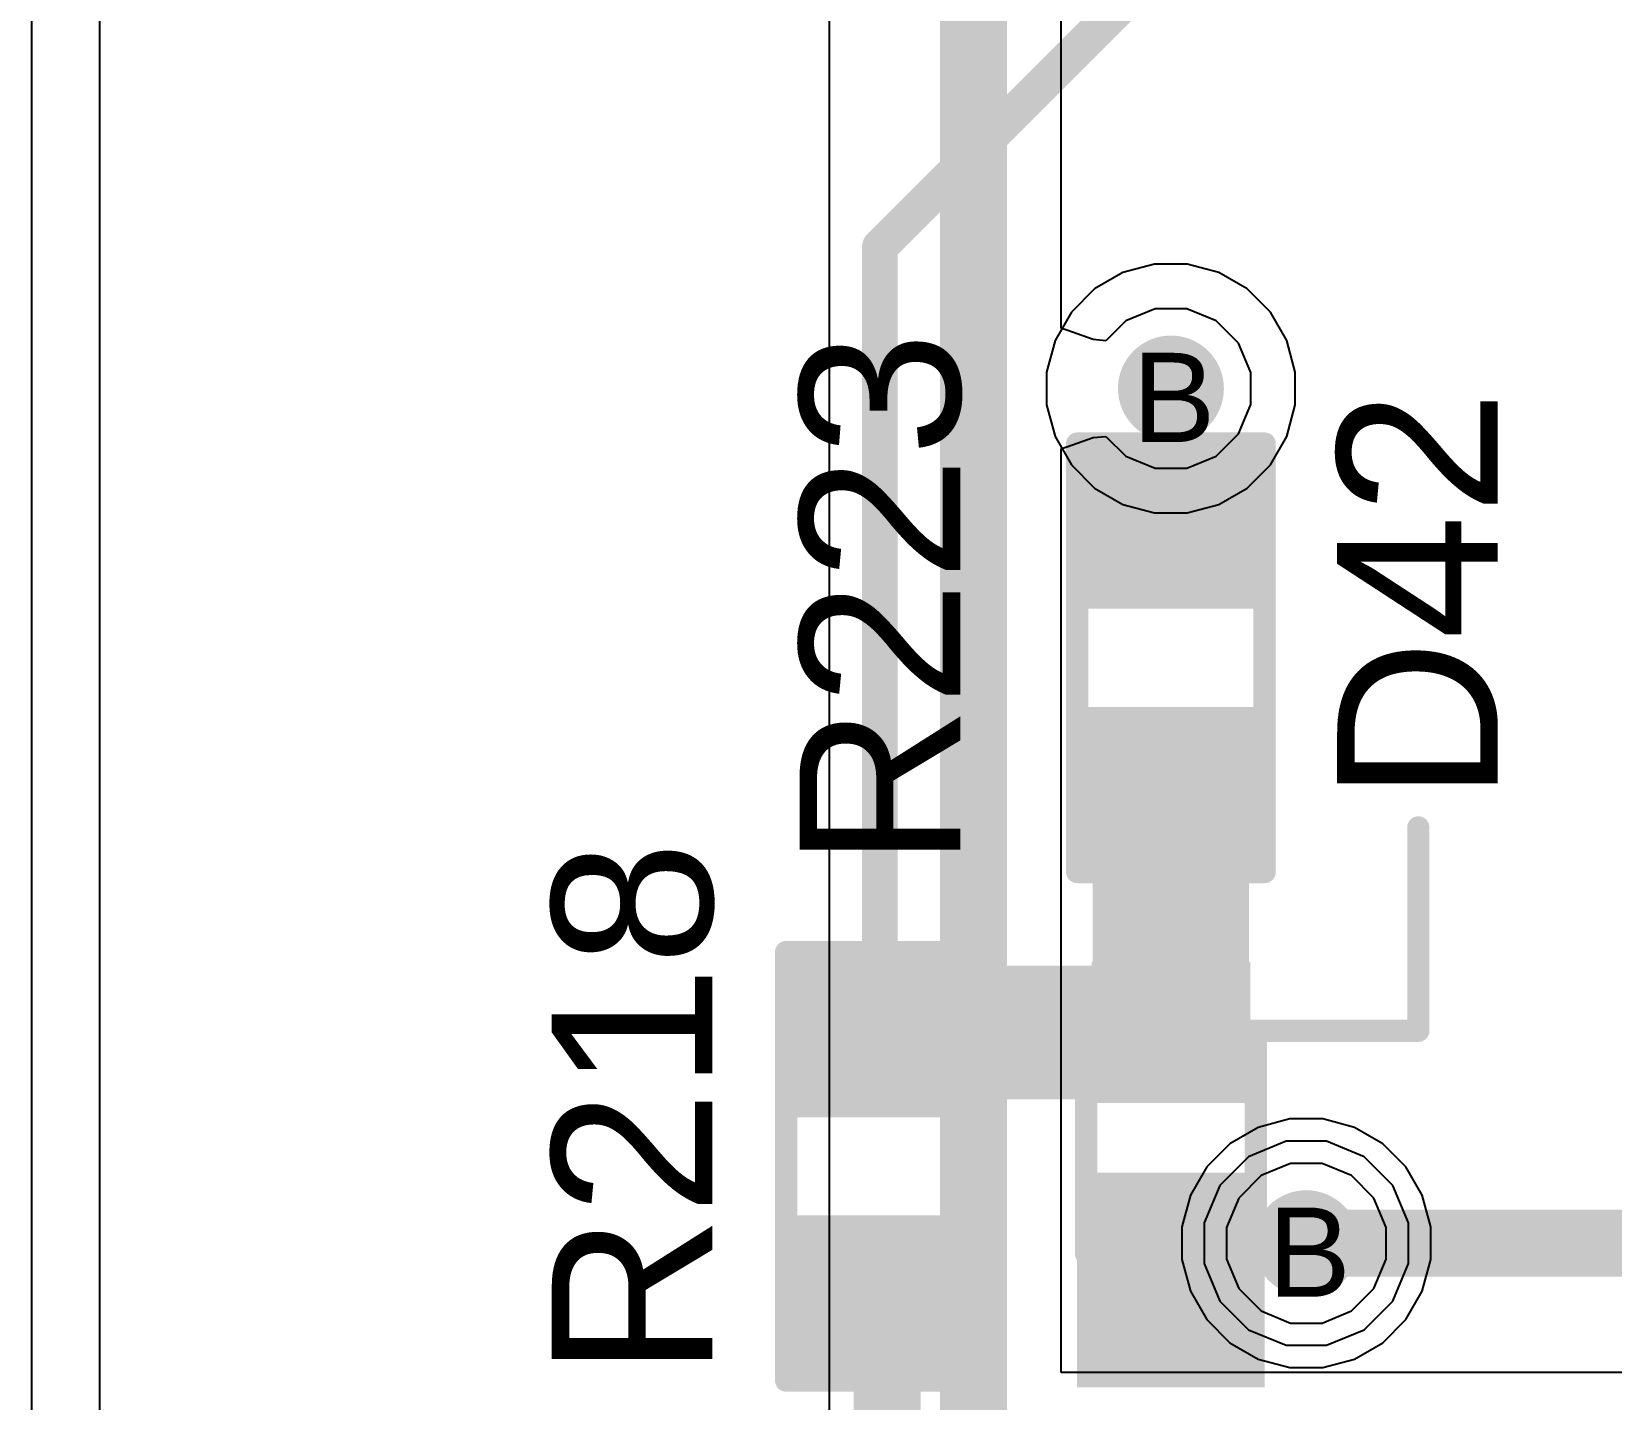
# Model space of a CAD drawing. Header units: inches. Extents: x 0 to 5379, y 0 to 5429.
# Drawn here: x 182.71 to 191.71, y 81.56 to 89.35 of the extents above; entities that cross this region are included whole.
import ezdxf

# ---------------------------------------------------------------- set-up
doc = ezdxf.new("R2010")
doc.units = ezdxf.units.IN
for name, color, linetype in [('Bottom Layer', 5, 'Continuous'), ('Bottom Solder', 6, 'Continuous'), ('Drill Drawing', 1, 'Continuous'), ('GND01', 16, 'Continuous'), ('GND02', 76, 'Continuous'), ('PWR', 156, 'Continuous'), ('SIG 01', 90, 'Continuous'), ('Top Layer', 1, 'Continuous'), ('Top Overlay', 2, 'Continuous'), ('Top Paste', 8, 'Continuous'), ('Top Solder', 216, 'Continuous'), ('Via Holes', 16, 'Continuous')]:
    doc.layers.add(name, color=color, linetype=linetype)
doc.styles.add('Arial', font='', dxfattribs={"height": 0.2})
doc.styles.get('Arial').set_extended_font_data('Arial')

# ---------------------------------------------------------------- blocks, each defined once
blk = doc.blocks.new('R___0603_546')
at = {"layer": 'Top Layer'}
for points in [[(-0.381, 0.4445), (-0.381, -0.4445), (-1.143, -0.4445), (-1.143, 0.4445)], [(1.143, 0.4445), (1.143, -0.4445), (0.381, -0.4445), (0.381, 0.4445)]]:
    blk.add_hatch(color=1, dxfattribs=at).paths.add_polyline_path(points)
at = {"layer": 'Top Paste'}
for points in [[(-0.381, 0.4445), (-0.381, -0.4445), (-1.143, -0.4445), (-1.143, 0.4445)], [(1.143, 0.4445), (1.143, -0.4445), (0.381, -0.4445), (0.381, 0.4445)]]:
    blk.add_hatch(color=8, dxfattribs=at).paths.add_polyline_path(points)
at = {"layer": 'Top Solder'}
for points in [[(-0.2794, 0.5461), (-0.2794, -0.5461), (-1.2446, -0.5461), (-1.2446, 0.5461)], [(1.2446, 0.5461), (1.2446, -0.5461), (0.2794, -0.5461), (0.2794, 0.5461)]]:
    blk.add_hatch(color=216, dxfattribs=at).paths.add_polyline_path(points)
at = {"layer": 'Top Overlay'}
for points in [[(1.2192, 0.5334, 0.127, 0.127, 0), (-1.2192, 0.5334, 0.127, 0.127, 0)], [(-1.2192, -0.5334, 0.127, 0.127, 0), (-1.2192, 0.5334, 0.127, 0.127, 0)], [(1.2192, -0.5334, 0.127, 0.127, 0), (1.2192, 0.5334, 0.127, 0.127, 0)], [(1.2192, -0.5334, 0.127, 0.127, 0), (-1.2192, -0.5334, 0.127, 0.127, 0)]]:
    blk.add_lwpolyline(points, format="xyseb", dxfattribs=at)
for points in [[(-1.25095, 0.5334, 0.0635, 0.0635, 1), (-1.18745, 0.5334, 0.0635, 0.0635, 1)], [(-1.25095, 0.5334, 0.0635, 0.0635, 1), (-1.18745, 0.5334, 0.0635, 0.0635, 1)], [(1.18745, 0.5334, 0.0635, 0.0635, 1), (1.25095, 0.5334, 0.0635, 0.0635, 1)], [(1.18745, 0.5334, 0.0635, 0.0635, 1), (1.25095, 0.5334, 0.0635, 0.0635, 1)], [(-1.25095, -0.5334, 0.0635, 0.0635, 1), (-1.18745, -0.5334, 0.0635, 0.0635, 1)], [(-1.25095, -0.5334, 0.0635, 0.0635, 1), (-1.18745, -0.5334, 0.0635, 0.0635, 1)], [(1.18745, -0.5334, 0.0635, 0.0635, 1), (1.25095, -0.5334, 0.0635, 0.0635, 1)], [(1.18745, -0.5334, 0.0635, 0.0635, 1), (1.25095, -0.5334, 0.0635, 0.0635, 1)]]:
    blk.add_lwpolyline(points, format="xyseb", close=True, dxfattribs=at)
blk = doc.blocks.new('R___0603_551')
at = {"layer": 'Top Layer'}
for points in [[(-0.381, 0.4445), (-0.381, -0.4445), (-1.143, -0.4445), (-1.143, 0.4445)], [(1.143, 0.4445), (1.143, -0.4445), (0.381, -0.4445), (0.381, 0.4445)]]:
    blk.add_hatch(color=1, dxfattribs=at).paths.add_polyline_path(points)
at = {"layer": 'Top Paste'}
for points in [[(-0.381, 0.4445), (-0.381, -0.4445), (-1.143, -0.4445), (-1.143, 0.4445)], [(1.143, 0.4445), (1.143, -0.4445), (0.381, -0.4445), (0.381, 0.4445)]]:
    blk.add_hatch(color=8, dxfattribs=at).paths.add_polyline_path(points)
at = {"layer": 'Top Solder'}
for points in [[(-0.2794, 0.5461), (-0.2794, -0.5461), (-1.2446, -0.5461), (-1.2446, 0.5461)], [(1.2446, 0.5461), (1.2446, -0.5461), (0.2794, -0.5461), (0.2794, 0.5461)]]:
    blk.add_hatch(color=216, dxfattribs=at).paths.add_polyline_path(points)
at = {"layer": 'Top Overlay'}
for points in [[(-1.2192, 0.5334, 0.127, 0.127, 0), (1.2192, 0.5334, 0.127, 0.127, 0)], [(-1.2192, 0.5334, 0.127, 0.127, 0), (-1.2192, -0.5334, 0.127, 0.127, 0)], [(1.2192, 0.5334, 0.127, 0.127, 0), (1.2192, -0.5334, 0.127, 0.127, 0)], [(-1.2192, -0.5334, 0.127, 0.127, 0), (1.2192, -0.5334, 0.127, 0.127, 0)]]:
    blk.add_lwpolyline(points, format="xyseb", dxfattribs=at)
for points in [[(-1.25095, 0.5334, 0.0635, 0.0635, 1), (-1.18745, 0.5334, 0.0635, 0.0635, 1)], [(-1.25095, 0.5334, 0.0635, 0.0635, 1), (-1.18745, 0.5334, 0.0635, 0.0635, 1)], [(1.18745, 0.5334, 0.0635, 0.0635, 1), (1.25095, 0.5334, 0.0635, 0.0635, 1)], [(1.18745, 0.5334, 0.0635, 0.0635, 1), (1.25095, 0.5334, 0.0635, 0.0635, 1)], [(-1.25095, -0.5334, 0.0635, 0.0635, 1), (-1.18745, -0.5334, 0.0635, 0.0635, 1)], [(-1.25095, -0.5334, 0.0635, 0.0635, 1), (-1.18745, -0.5334, 0.0635, 0.0635, 1)], [(1.18745, -0.5334, 0.0635, 0.0635, 1), (1.25095, -0.5334, 0.0635, 0.0635, 1)], [(1.18745, -0.5334, 0.0635, 0.0635, 1), (1.25095, -0.5334, 0.0635, 0.0635, 1)]]:
    blk.add_lwpolyline(points, format="xyseb", close=True, dxfattribs=at)
blk = doc.blocks.new('SOD_523_894')
at = {"layer": 'Top Layer'}
for points in [[(-0.9, 0.35), (-0.3, 0.35), (-0.3, -0.35), (-0.9, -0.35)], [(0.3, 0.35), (0.9, 0.35), (0.9, -0.35), (0.3, -0.35)]]:
    blk.add_hatch(color=1, dxfattribs=at).paths.add_polyline_path(points)
at = {"layer": 'Top Overlay'}
for points in [[(0.6588, 0.3553), (1.4208, 0.3553), (1.4208, 0.5331), (0.6588, 0.5331)], [(0.9382, -0.3813), (1.4208, -0.3813), (1.4208, 0.3807), (0.9382, 0.3807)], [(0.6588, -0.5337), (1.4208, -0.5337), (1.4208, -0.3559), (0.6588, -0.3559)]]:
    blk.add_hatch(color=2, dxfattribs=at).paths.add_polyline_path(points)
at = {"layer": 'Top Paste'}
for points in [[(-0.9, 0.35), (-0.3, 0.35), (-0.3, -0.35), (-0.9, -0.35)], [(0.3, 0.35), (0.9, 0.35), (0.9, -0.35), (0.3, -0.35)]]:
    blk.add_hatch(color=8, dxfattribs=at).paths.add_polyline_path(points)
at = {"layer": 'Top Solder'}
for points in [[(-1.0016, 0.4516), (-0.1984, 0.4516), (-0.1984, -0.4516), (-1.0016, -0.4516)], [(0.1984, 0.4516), (1.0016, 0.4516), (1.0016, -0.4516), (0.1984, -0.4516)]]:
    blk.add_hatch(color=216, dxfattribs=at).paths.add_polyline_path(points)
at = {"layer": 'Top Overlay'}
for points in [[(0.6604, 0.4826, 0.127, 0.127, 0), (-0.6096, 0.4826, 0.127, 0.127, 0)], [(-0.6096, 0.4318, 0.127, 0.127, 0), (-0.6096, 0.4818, 0.127, 0.127, 0)], [(-0.6096, -0.4818, 0.127, 0.127, 0), (-0.6096, -0.4318, 0.127, 0.127, 0)], [(0.6604, -0.4826, 0.127, 0.127, 0), (-0.6096, -0.4826, 0.127, 0.127, 0)]]:
    blk.add_lwpolyline(points, format="xyseb", dxfattribs=at)
for points in [[(-0.6413, 0.4826, 0.0635, 0.0635, 1), (-0.5778, 0.4826, 0.0635, 0.0635, 1)], [(-0.6413, 0.4818, 0.0635, 0.0635, 1), (-0.5778, 0.4818, 0.0635, 0.0635, 1)], [(0.6287, 0.4826, 0.0635, 0.0635, 1), (0.6921, 0.4826, 0.0635, 0.0635, 1)], [(-0.6413, 0.4318, 0.0635, 0.0635, 1), (-0.5778, 0.4318, 0.0635, 0.0635, 1)], [(-0.6413, -0.4318, 0.0635, 0.0635, 1), (-0.5778, -0.4318, 0.0635, 0.0635, 1)], [(-0.6413, -0.4818, 0.0635, 0.0635, 1), (-0.5778, -0.4818, 0.0635, 0.0635, 1)], [(-0.6413, -0.4826, 0.0635, 0.0635, 1), (-0.5778, -0.4826, 0.0635, 0.0635, 1)], [(0.6287, -0.4826, 0.0635, 0.0635, 1), (0.6921, -0.4826, 0.0635, 0.0635, 1)]]:
    blk.add_lwpolyline(points, format="xyseb", close=True, dxfattribs=at)

msp = doc.modelspace()

# ---------------------------------------------------------------- hatches: boundary and pattern name
at = {"layer": 'Bottom Layer'}
h = msp.add_hatch(color=5, dxfattribs=at)
edge = h.paths.add_edge_path()
edge.add_arc((189.1981, 87.3152), 0.2, 0, 360)
h = msp.add_hatch(color=5, dxfattribs=at)
edge = h.paths.add_edge_path()
edge.add_arc((189.9689, 82.4502), 0.2, 0, 360)
at = {"layer": 'Bottom Solder'}
h = msp.add_hatch(color=6, dxfattribs=at)
edge = h.paths.add_edge_path()
edge.add_arc((189.1981, 87.3152), 0.3016, 0, 360)
h = msp.add_hatch(color=6, dxfattribs=at)
edge = h.paths.add_edge_path()
edge.add_arc((189.9689, 82.4502), 0.3016, 0, 360)
at = {"layer": 'GND01'}
h = msp.add_hatch(color=16, dxfattribs=at)
edge = h.paths.add_edge_path()
edge.add_arc((189.1981, 87.3152), 0.2, 0, 360)
h = msp.add_hatch(color=16, dxfattribs=at)
edge = h.paths.add_edge_path()
edge.add_arc((189.9689, 82.4502), 0.2, 0, 360)
at = {"layer": 'GND02'}
h = msp.add_hatch(color=76, dxfattribs=at)
edge = h.paths.add_edge_path()
edge.add_arc((189.1981, 87.3152), 0.2, 0, 360)
h = msp.add_hatch(color=76, dxfattribs=at)
edge = h.paths.add_edge_path()
edge.add_arc((189.9689, 82.4502), 0.2, 0, 360)
at = {"layer": 'PWR'}
h = msp.add_hatch(color=156, dxfattribs=at)
edge = h.paths.add_edge_path()
edge.add_arc((189.1981, 87.3152), 0.2, 0, 360)
h = msp.add_hatch(color=156, dxfattribs=at)
edge = h.paths.add_edge_path()
edge.add_arc((189.9689, 82.4502), 0.2, 0, 360)
at = {"layer": 'SIG 01'}
h = msp.add_hatch(color=90, dxfattribs=at)
edge = h.paths.add_edge_path()
edge.add_arc((189.1981, 87.3152), 0.2, 0, 360)
h = msp.add_hatch(color=90, dxfattribs=at)
edge = h.paths.add_edge_path()
edge.add_arc((189.9689, 82.4502), 0.2, 0, 360)
at = {"layer": 'Top Layer'}
h = msp.add_hatch(color=1, dxfattribs=at)
edge = h.paths.add_edge_path()
edge.add_arc((189.1981, 87.3152), 0.2, 0, 360)
for points in [[(188.7536, 83.2689), (189.6426, 83.2689), (189.6426, 85.4011), (188.7536, 85.4011)], [(187.0772, 83.2685), (189.6426, 83.2685), (189.6426, 84.0305), (187.0772, 84.0305)]]:
    msp.add_hatch(color=1, dxfattribs=at).paths.add_polyline_path(points)
h = msp.add_hatch(color=1, dxfattribs=at)
edge = h.paths.add_edge_path()
edge.add_arc((189.9689, 82.4502), 0.2, 0, 360)
at = {"layer": 'Top Solder'}
h = msp.add_hatch(color=216, dxfattribs=at)
edge = h.paths.add_edge_path()
edge.add_arc((189.1981, 87.3152), 0.3016, 0, 360)
h = msp.add_hatch(color=216, dxfattribs=at)
edge = h.paths.add_edge_path()
edge.add_arc((189.9689, 82.4502), 0.3016, 0, 360)
at = {"layer": 'Via Holes'}
h = msp.add_hatch(color=7, dxfattribs=at)
edge = h.paths.add_edge_path()
edge.add_arc((189.1981, 87.3152), 0.1, 0, 360)
h = msp.add_hatch(color=7, dxfattribs=at)
edge = h.paths.add_edge_path()
edge.add_arc((189.9689, 82.4502), 0.1, 0, 360)

# ---------------------------------------------------------------- linework, layer by layer
at = {"layer": 'Bottom Layer'}
for p, q in [((188.9248, 87.975), (188.7634, 87.8818)), ((189.1049, 88.0232), (188.9248, 87.975)), ((189.2913, 88.0232), (189.1049, 88.0232)), ((189.4714, 87.975), (189.2913, 88.0232)), ((189.6328, 87.8818), (189.4714, 87.975)), ((188.7634, 87.8818), (188.6315, 87.75)), ((189.7646, 87.75), (189.6328, 87.8818)), ((188.6315, 87.75), (188.5383, 87.5885)), ((189.8578, 87.5885), (189.7646, 87.75)), ((188.5383, 87.5885), (188.4901, 87.4084)), ((189.9061, 87.4084), (189.8578, 87.5885)), ((188.4901, 87.4084), (188.4901, 87.222)), ((189.9061, 87.222), (189.9061, 87.4084)), ((188.4901, 87.222), (188.5383, 87.042)), ((189.8578, 87.042), (189.9061, 87.222)), ((188.5383, 87.042), (188.6315, 86.8805)), ((189.7646, 86.8805), (189.8578, 87.042)), ((188.6315, 86.8805), (188.7634, 86.7487)), ((189.6328, 86.7487), (189.7646, 86.8805)), ((188.7634, 86.7487), (188.9248, 86.6555)), ((189.4714, 86.6555), (189.6328, 86.7487)), ((188.9248, 86.6555), (189.1049, 86.6072)), ((189.1049, 86.6072), (189.2913, 86.6072)), ((189.2913, 86.6072), (189.4714, 86.6555)), ((189.6956, 83.1099), (189.5342, 83.0167)), ((189.8757, 83.1582), (189.6956, 83.1099)), ((190.0621, 83.1582), (189.8757, 83.1582)), ((190.2422, 83.1099), (190.0621, 83.1582)), ((190.4036, 83.0167), (190.2422, 83.1099)), ((189.5342, 83.0167), (189.4024, 82.8849)), ((190.5355, 82.8849), (190.4036, 83.0167)), ((189.4024, 82.8849), (189.3092, 82.7235)), ((190.6287, 82.7235), (190.5355, 82.8849)), ((189.3092, 82.7235), (189.2609, 82.5434)), ((190.6769, 82.5434), (190.6287, 82.7235)), ((189.2609, 82.5434), (189.2609, 82.357)), ((190.6769, 82.357), (190.6769, 82.5434)), ((189.2609, 82.357), (189.3092, 82.1769)), ((190.6287, 82.1769), (190.6769, 82.357)), ((189.3092, 82.1769), (189.4024, 82.0155)), ((190.5355, 82.0155), (190.6287, 82.1769)), ((189.4024, 82.0155), (189.5342, 81.8837)), ((190.4036, 81.8837), (190.5355, 82.0155)), ((189.5342, 81.8837), (189.6956, 81.7904)), ((190.2422, 81.7904), (190.4036, 81.8837)), ((189.6956, 81.7904), (189.8757, 81.7422)), ((189.8757, 81.7422), (190.0621, 81.7422)), ((190.0621, 81.7422), (190.2422, 81.7904))]:
    msp.add_line(p, q, dxfattribs=at)
at = {"layer": 'GND01'}
for p, q in [((189.7117, 82.8351), (189.584, 82.7074)), ((189.8786, 82.9042), (189.7117, 82.8351)), ((190.0592, 82.9042), (189.8786, 82.9042)), ((190.2261, 82.8351), (190.0592, 82.9042)), ((190.3538, 82.7074), (190.2261, 82.8351)), ((189.584, 82.7074), (189.5149, 82.5405)), ((190.4229, 82.5405), (190.3538, 82.7074)), ((189.5149, 82.5405), (189.5149, 82.3599)), ((190.4229, 82.3599), (190.4229, 82.5405)), ((189.5149, 82.3599), (189.584, 82.193)), ((190.3538, 82.193), (190.4229, 82.3599)), ((189.584, 82.193), (189.7117, 82.0653)), ((190.2261, 82.0653), (190.3538, 82.193)), ((189.7117, 82.0653), (189.8786, 81.9962)), ((190.0592, 81.9962), (190.2261, 82.0653)), ((189.8786, 81.9962), (190.0592, 81.9962))]:
    msp.add_line(p, q, dxfattribs=at)
at = {"layer": 'GND02'}
for p, q in [((189.7117, 82.8351), (189.584, 82.7074)), ((189.8786, 82.9042), (189.7117, 82.8351)), ((190.0592, 82.9042), (189.8786, 82.9042)), ((190.2261, 82.8351), (190.0592, 82.9042)), ((190.3538, 82.7074), (190.2261, 82.8351)), ((189.584, 82.7074), (189.5149, 82.5405)), ((190.4229, 82.5405), (190.3538, 82.7074)), ((189.5149, 82.5405), (189.5149, 82.3599)), ((190.4229, 82.3599), (190.4229, 82.5405)), ((189.5149, 82.3599), (189.584, 82.193)), ((190.3538, 82.193), (190.4229, 82.3599)), ((189.584, 82.193), (189.7117, 82.0653)), ((190.2261, 82.0653), (190.3538, 82.193)), ((189.7117, 82.0653), (189.8786, 81.9962)), ((190.0592, 81.9962), (190.2261, 82.0653)), ((189.8786, 81.9962), (190.0592, 81.9962))]:
    msp.add_line(p, q, dxfattribs=at)
at = {"layer": 'PWR'}
for p, q in [((182.7132, 99.3786), (182.7132, 56.8568)), ((183.1017, 56.8568), (183.1017, 99.3786)), ((187.2535, 97.5106), (187.2535, 75.2356)), ((188.5743, 87.6593), (188.5743, 97.2531)), ((189.1078, 87.7692), (188.9409, 87.7001)), ((189.2884, 87.7692), (189.1078, 87.7692)), ((189.4553, 87.7001), (189.2884, 87.7692)), ((188.9409, 87.7001), (188.8283, 87.5875)), ((189.583, 87.5724), (189.4553, 87.7001)), ((188.7548, 87.5937), (188.5743, 87.6593)), ((188.8283, 87.5875), (188.7548, 87.5937)), ((189.6521, 87.4055), (189.583, 87.5724)), ((189.6521, 87.2249), (189.6521, 87.4055)), ((189.583, 87.0581), (189.6521, 87.2249)), ((188.7548, 87.0368), (188.8283, 87.043)), ((188.8283, 87.043), (188.9409, 86.9303)), ((189.4553, 86.9303), (189.583, 87.0581)), ((188.5743, 86.9711), (188.7548, 87.0368)), ((188.5743, 81.7152), (188.5743, 86.9711)), ((188.9409, 86.9303), (189.1078, 86.8612)), ((189.2884, 86.8612), (189.4553, 86.9303)), ((189.1078, 86.8612), (189.2884, 86.8612)), ((205.4453, 81.7152), (188.5743, 81.7152))]:
    msp.add_line(p, q, dxfattribs=at)
for points in [[(188.0749, 81.3267, 0.381, 0.381, 0), (188.0749, 97.3946, 0.381, 0.381, 0)], [(189.9689, 82.4502, 0.381, 0.381, 0), (208.028, 82.4502, 0.381, 0.381, 0)]]:
    msp.add_lwpolyline(points, format="xyseb", dxfattribs=at)
msp.add_lwpolyline([(189.8737, 82.4502, 0.1905, 0.1905, 1), (190.0642, 82.4502, 0.1905, 0.1905, 1)], format="xyseb", close=True, dxfattribs=at)
at = {"layer": 'SIG 01'}
for p, q in [((189.8533, 83.0312), (189.6398, 82.9427)), ((190.0845, 83.0312), (189.8533, 83.0312)), ((190.298, 82.9427), (190.0845, 83.0312)), ((189.6398, 82.9427), (189.4764, 82.7793)), ((190.4615, 82.7793), (190.298, 82.9427)), ((189.4764, 82.7793), (189.3879, 82.5658)), ((190.5499, 82.5658), (190.4615, 82.7793)), ((189.3879, 82.5658), (189.3879, 82.3346)), ((190.5499, 82.3346), (190.5499, 82.5658)), ((189.3879, 82.3346), (189.4764, 82.1211)), ((190.4615, 82.1211), (190.5499, 82.3346)), ((189.4764, 82.1211), (189.6398, 81.9577)), ((190.298, 81.9577), (190.4615, 82.1211)), ((189.6398, 81.9577), (189.8533, 81.8692)), ((190.0845, 81.8692), (190.298, 81.9577)), ((189.8533, 81.8692), (190.0845, 81.8692))]:
    msp.add_line(p, q, dxfattribs=at)
at = {"layer": 'Top Layer'}
for points in [[(187.5415, 88.1212, 0.2032, 0.2032, 0), (189.2312, 89.8109, 0.2032, 0.2032, 0)], [(187.5415, 83.6502, 0.2032, 0.2032, 0), (187.5415, 88.1212, 0.2032, 0.2032, 0)], [(189.1981, 86.5444, 0.2032, 0.2032, 0), (189.1981, 87.3152, 0.2032, 0.2032, 0)], [(189.1981, 82.4502, 0.2032, 0.2032, 0), (189.9689, 82.4502, 0.2032, 0.2032, 0)], [(187.5415, 82.1262, 0.381, 0.381, 0), (187.5824, 82.0853, 0.381, 0.381, 0)], [(187.5824, 80.8195, 0.381, 0.381, 0), (187.5824, 82.0853, 0.381, 0.381, 0)]]:
    msp.add_lwpolyline(points, format="xyseb", dxfattribs=at)
for points in [[(187.4907, 88.1212, 0.1016, 0.1016, 1), (187.5923, 88.1212, 0.1016, 0.1016, 1)], [(187.4907, 88.1212, 0.1016, 0.1016, 1), (187.5923, 88.1212, 0.1016, 0.1016, 1)], [(189.1473, 87.3152, 0.1016, 0.1016, 1), (189.2489, 87.3152, 0.1016, 0.1016, 1)], [(189.1473, 86.5444, 0.1016, 0.1016, 1), (189.2489, 86.5444, 0.1016, 0.1016, 1)], [(187.4907, 83.6502, 0.1016, 0.1016, 1), (187.5923, 83.6502, 0.1016, 0.1016, 1)], [(189.1473, 82.4502, 0.1016, 0.1016, 1), (189.2489, 82.4502, 0.1016, 0.1016, 1)], [(189.9181, 82.4502, 0.1016, 0.1016, 1), (190.0197, 82.4502, 0.1016, 0.1016, 1)], [(187.4462, 82.1262, 0.1905, 0.1905, 1), (187.6367, 82.1262, 0.1905, 0.1905, 1)], [(187.4871, 82.0853, 0.1905, 0.1905, 1), (187.6776, 82.0853, 0.1905, 0.1905, 1)], [(187.4871, 82.0853, 0.1905, 0.1905, 1), (187.6776, 82.0853, 0.1905, 0.1905, 1)]]:
    msp.add_lwpolyline(points, format="xyseb", close=True, dxfattribs=at)
at = {"layer": 'Top Overlay'}
for points in [[(190.6063, 83.6598, 0.127, 0.127, 0), (190.6063, 84.8167, 0.127, 0.127, 0)], [(189.6807, 83.6598, 0.127, 0.127, 0), (190.6063, 83.6598, 0.127, 0.127, 0)]]:
    msp.add_lwpolyline(points, format="xyseb", dxfattribs=at)
for points in [[(190.5745, 84.8167, 0.0635, 0.0635, 1), (190.638, 84.8167, 0.0635, 0.0635, 1)], [(189.6489, 83.6598, 0.0635, 0.0635, 1), (189.7124, 83.6598, 0.0635, 0.0635, 1)], [(190.5745, 83.6598, 0.0635, 0.0635, 1), (190.638, 83.6598, 0.0635, 0.0635, 1)], [(190.5745, 83.6598, 0.0635, 0.0635, 1), (190.638, 83.6598, 0.0635, 0.0635, 1)]]:
    msp.add_lwpolyline(points, format="xyseb", close=True, dxfattribs=at)

# ---------------------------------------------------------------- block references
for name, p, rotation in [('R___0603_546', (189.1981, 85.7824), 270), ('R___0603_551', (187.5415, 82.8882), 90), ('SOD_523_894', (189.1981, 83.0502), 270)]:
    msp.add_blockref(name, p, dxfattribs=dict(rotation=rotation))

# ---------------------------------------------------------------- texts
at = {"layer": 'Drill Drawing', "style": 'Arial'}
for p in [(188.978, 87.0105), (189.7488, 82.1455)]:
    msp.add_text('B', height=0.508, dxfattribs=at).set_placement(p)
at = {"layer": 'Top Overlay', "style": 'Arial'}
for s, p in [('R223', (187.9986, 84.586)), ('D42', (191.0587, 84.9634)), ('R218', (186.5883, 81.6869))]:
    msp.add_text(s, height=0.9144, rotation=90, dxfattribs=at).set_placement(p)

doc.saveas('drawing.dxf')
